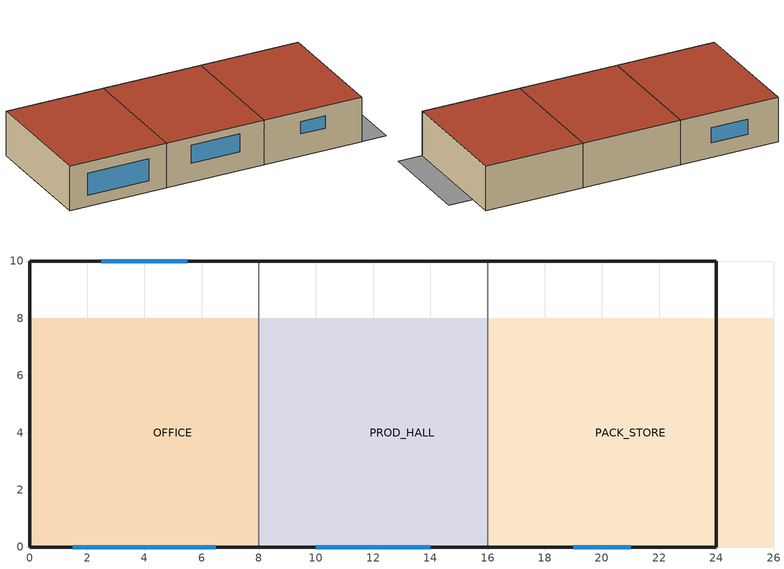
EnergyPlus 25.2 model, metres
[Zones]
OFFICE
 floor ground (GROUND_FLOOR): 10,0 0,0 0,8 10,8 z0
 wall outside (EXT_WALL): 8,10 0,10 0,0 8,0 z0:3.6
 wall adiabatic (INT_PARTITION): 8,0 8,10 z0:3.6
 window (WINDOW_CLEAR): 1.5,0 6.5,0 z0.9:2.7; 5.5,10 2.5,10 z1.2:2.4
 roof outside (ROOF_UNINSULATED): 0,10 0,0 8,0 8,10 z3.6
PROD_HALL
 floor ground (GROUND_FLOOR): 18,0 8,0 8,8 18,8 z0
 wall outside (EXT_WALL): 8,0 16,0 / 16,10 8,10 z0:3.6
 wall adiabatic (INT_PARTITION): 16,0 16,10 / 8,10 8,0 z0:3.6
 window (WINDOW_CLEAR): 10,0 14,0 z1.5:3
 roof outside (ROOF_UNINSULATED): 8,10 8,0 16,0 16,10 z3.6
PACK_STORE
 floor ground (GROUND_FLOOR): 26,0 16,0 16,8 26,8 z0
 wall outside (EXT_WALL): 16,0 24,0 24,10 16,10 z0:3.6
 wall adiabatic (INT_PARTITION): 16,10 16,0 z0:3.6
 window (WINDOW_CLEAR): 19,0 21,0 z1.8:2.8
 roof outside (ROOF_UNINSULATED): 16,10 16,0 24,0 24,10 z3.6
[Building]
FoodPremises_3Zone: North Axis {deg}=0; Terrain=City; Loads Convergence Tolerance Value {W}=0.04; Temperature Convergence Tolerance Value {deltaC}=0.4; Solar Distribution=FullExterior; Maximum Number of Warmup Days=25; Minimum Number of Warmup Days=2
[Site:Location]
Chennai_IND: Latitude {deg}=13; Longitude {deg}=80.18; Time Zone {hr}=5.5; Elevation {m}=16
[Site:GroundTemperature:BuildingSurface]
26, 26, 27, 28, 29, 29.5, 29, 28.5, 28, 27.5, 27, 26.5
[Material] Thermal Absorptance=0.9
Name | Roughness | Thickness {m} | Conductivity {W/m-K} | Density {kg/m3} | Specific Heat {J/kg-K} | Solar Absorptance | Visible Absorptance
PLASTER_12MM | MediumRough | 0.012 | 0.72 | 1860 | 840 | 0.6 | 0.6
BRICK_230MM | MediumRough | 0.23 | 0.81 | 1820 | 880 | 0.7 | 0.7
BRICK_115MM | MediumRough | 0.115 | 0.81 | 1820 | 880 | 0.7 | 0.7
RCC_150MM | MediumRough | 0.15 | 1.73 | 2400 | 880 | 0.75 | 0.75
ROOF_SCREED_40MM | Rough | 0.04 | 1.1 | 2000 | 900 | 0.75 | 0.75
CONCRETE_SLAB_200MM | MediumRough | 0.2 | 1.73 | 2400 | 880 | 0.65 | 0.65
FLOOR_TILE_10MM | Smooth | 0.01 | 1.3 | 2300 | 840 | 0.55 | 0.55
[WindowMaterial:SimpleGlazingSystem]
GLAZING_SINGLE_CLEAR: U-Factor {W/m2-K}=5.8; Solar Heat Gain Coefficient=0.82; Visible Transmittance=0.88
[Construction]
EXT_WALL: PLASTER_12MM, BRICK_230MM, PLASTER_12MM
INT_PARTITION: PLASTER_12MM, BRICK_115MM, PLASTER_12MM
ROOF_UNINSULATED: ROOF_SCREED_40MM, RCC_150MM, PLASTER_12MM
GROUND_FLOOR: CONCRETE_SLAB_200MM, FLOOR_TILE_10MM
WINDOW_CLEAR: GLAZING_SINGLE_CLEAR
[Zone]
OFFICE; PROD_HALL; PACK_STORE: 0, 0, 0, 1, 1, 3.6, 288, 80
[People] Number of People Calculation Method=People; Fraction Radiant=0.3; Sensible Heat Fraction=AUTOCALCULATE; Carbon Dioxide Generation Rate {m3/s-W}=3.82E-8; Enable ASHRAE 55 Comfort Warnings=No; Mean Radiant Temperature Calculation Type=EnclosureAveraged; Work Efficiency Schedule=WORK_EFF_SCH; Clothing Insulation Calculation Method=ClothingInsulationSchedule; Clothing Insulation Schedule=CLOTHING_SCH; Thermal Comfort Model 1 Type=FANGER
Name | Zone or ZoneList or Space or SpaceList | Number of People Schedule | Number of People | Activity Level Schedule | Air Velocity Schedule
OFFICE_PEOPLE | OFFICE | OCC_OFFICE_SCH | 6 | ACTIVITY_OFFICE_SCH | AIR_VELO_OFFICE
PROD_PEOPLE | PROD_HALL | OCC_PROD_SCH | 12 | ACTIVITY_PROD_SCH | AIR_VELO_PROD
STORE_PEOPLE | PACK_STORE | OCC_STORE_SCH | 4 | ACTIVITY_STORE_SCH | AIR_VELO_STORE
[Lights] Schedule=LIGHT_SCH; Design Level Calculation Method=Watts/Area; Return Air Fraction=0; Fraction Radiant=0.42; Fraction Visible=0.18; Fraction Replaceable=1
Name | Zone or ZoneList or Space or SpaceList | Watts per Zone Floor Area {W/m2}
OFFICE_LIGHTS | OFFICE | 9
PROD_LIGHTS | PROD_HALL | 12
STORE_LIGHTS | PACK_STORE | 7
[ElectricEquipment] Design Level Calculation Method=Watts/Area
Name | Zone or ZoneList or Space or SpaceList | Schedule | Watts per Zone Floor Area {W/m2} | Fraction Latent | Fraction Radiant | Fraction Lost
OFFICE_EQUIP | OFFICE | EQUIP_SCH | 10 | 0 | 0.3 | 0
PROD_EQUIP | PROD_HALL | EQUIP_SCH | 26 | 0.2 | 0.3 | 0.1
STORE_EQUIP | PACK_STORE | EQUIP_SCH | 5 | 0 | 0.3 | 0
OFFICE_CIRC_FANS | OFFICE | OCC_OFFICE_SCH | 1.5 | 0 | 0.2 | 0
PROD_CIRC_FANS | PROD_HALL | OCC_PROD_SCH | 3 | 0 | 0.2 | 0
STORE_CIRC_FANS | PACK_STORE | OCC_STORE_SCH | 1.5 | 0 | 0.2 | 0
[ZoneInfiltration:DesignFlowRate] Schedule=INFIL_SCH; Design Flow Rate Calculation Method=AirChanges/Hour
Name | Zone or ZoneList or Space or SpaceList | Air Changes per Hour {1/hr}
OFFICE_INFIL | OFFICE | 0.3
PROD_INFIL | PROD_HALL | 0.45
STORE_INFIL | PACK_STORE | 0.35
[DesignSpecification:OutdoorAir] Outdoor Air Method=Sum
Name | Outdoor Air Flow per Person {m3/s-person} | Outdoor Air Flow per Zone Floor Area {m3/s-m2} | Outdoor Air Schedule
DSOA_OFFICE | 0.0025 | 0.0003 | OAF_OFFICE
DSOA_PROD | 0.0045 | 0.001 | OAF_PROD
DSOA_STORE | 0.0025 | 0.0004 | OAF_STORE
[ZoneControl:Thermostat] Control Type Schedule=CONTROL_TYPE_DUAL
Name | Zone or ZoneList | Control 1
OFFICE_THERMOSTAT | OFFICE | OFFICE_SETPOINTS
PROD_THERMOSTAT | PROD_HALL | PROD_SETPOINTS
STORE_THERMOSTAT | PACK_STORE | STORE_SETPOINTS
[ThermostatSetpoint:DualSetpoint]
Name | Heating Setpoint Temperature Schedule | Cooling Setpoint Temperature Schedule
OFFICE_SETPOINTS | HSP_OFFICE | CSP_OFFICE
PROD_SETPOINTS | HSP_PROD | CSP_PROD
STORE_SETPOINTS | HSP_STORE | CSP_STORE
[Zone equipment]
OFFICE: OFFICE_IDEAL_LOADS
PROD_HALL: PROD_IDEAL_LOADS
PACK_STORE: STORE_IDEAL_LOADS
[ZoneHVAC:IdealLoadsAirSystem] Availability Schedule=ALWAYS_ON; Maximum Heating Supply Air Temperature {C}=45; Minimum Cooling Supply Air Temperature {C}=13; Maximum Heating Supply Air Humidity Ratio=0.0156; Minimum Cooling Supply Air Humidity Ratio=0.0077; Heating Limit=NoLimit; Cooling Limit=NoLimit; Dehumidification Control Type=ConstantSensibleHeatRatio; Cooling Sensible Heat Ratio=0.7; Humidification Control Type=None; Demand Controlled Ventilation Type=None; Outdoor Air Economizer Type=NoEconomizer; Heat Recovery Type=None
Name | Design Specification Outdoor Air Object
OFFICE_IDEAL_LOADS | DSOA_OFFICE
PROD_IDEAL_LOADS | DSOA_PROD
STORE_IDEAL_LOADS | DSOA_STORE
[Schedule:Constant]
CSP_OFFICE; CSP_PROD; CSP_STORE: Temperature, 24
HSP_OFFICE; HSP_PROD; HSP_STORE: Temperature, 21
OAF_OFFICE; OAF_PROD; OAF_STORE; ALWAYS_ON; INFIL_SCH: Fraction, 1
CONTROL_TYPE_DUAL: ControlType, 4
WORK_EFF_SCH: Fraction, 0
AIR_VELO_OFFICE; AIR_VELO_STORE: Velocity, 0.4
AIR_VELO_PROD: Velocity, 0.8
CLOTHING_SCH: ClothingInsulation, 0.5
ACTIVITY_OFFICE_SCH: ActivityLevel, 120
ACTIVITY_PROD_SCH: ActivityLevel, 200
ACTIVITY_STORE_SCH: ActivityLevel, 165
[Schedule:Compact]
OCC_OFFICE_SCH: Through: 12/31, For: Weekdays, Until: 09:00, 0, Until: 13:00, 0.95, Until: 14:00, 0.5, Until: 18:00, 0.9, Until: 19:00, 0.25, Until: 24:00, 0, For: Saturday, Until: 09:00, 0, Until: 14:00, 0.4, Until: 24:00, 0, For: AllOtherDays, Until: 24:00, 0
OCC_PROD_SCH: Fraction, Through: 12/31, For: Weekdays, Until: 06:00, 0, Until: 10:00, 1, Until: 13:00, 0.9, Until: 14:00, 0.4, Until: 18:00, 0.95, Until: 19:00, 0.3, Until: 24:00, 0, For: Saturday, Until: 06:00, 0, Until: 14:00, 0.7, Until: 24:00, 0, For: AllOtherDays, Until: 24:00, 0
OCC_STORE_SCH: Fraction, Through: 12/31, For: Weekdays, Until: 07:00, 0, Until: 12:00, 0.6, Until: 14:00, 0.3, Until: 18:00, 0.7, Until: 24:00, 0, For: Saturday, Until: 08:00, 0, Until: 14:00, 0.4, Until: 24:00, 0, For: AllOtherDays, Until: 24:00, 0
LIGHT_SCH: Fraction, Through: 12/31, For: Weekdays, Until: 06:00, 0.05, Until: 19:00, 0.9, Until: 21:00, 0.2, Until: 24:00, 0.05, For: Saturday, Until: 06:00, 0.05, Until: 15:00, 0.7, Until: 24:00, 0.05, For: AllOtherDays, Until: 24:00, 0.05
EQUIP_SCH: Fraction, Through: 12/31, For: Weekdays, Until: 06:00, 0.15, Until: 18:00, 0.85, Until: 20:00, 0.35, Until: 24:00, 0.15, For: Saturday, Until: 06:00, 0.15, Until: 14:00, 0.6, Until: 24:00, 0.15, For: AllOtherDays, Until: 24:00, 0.15
